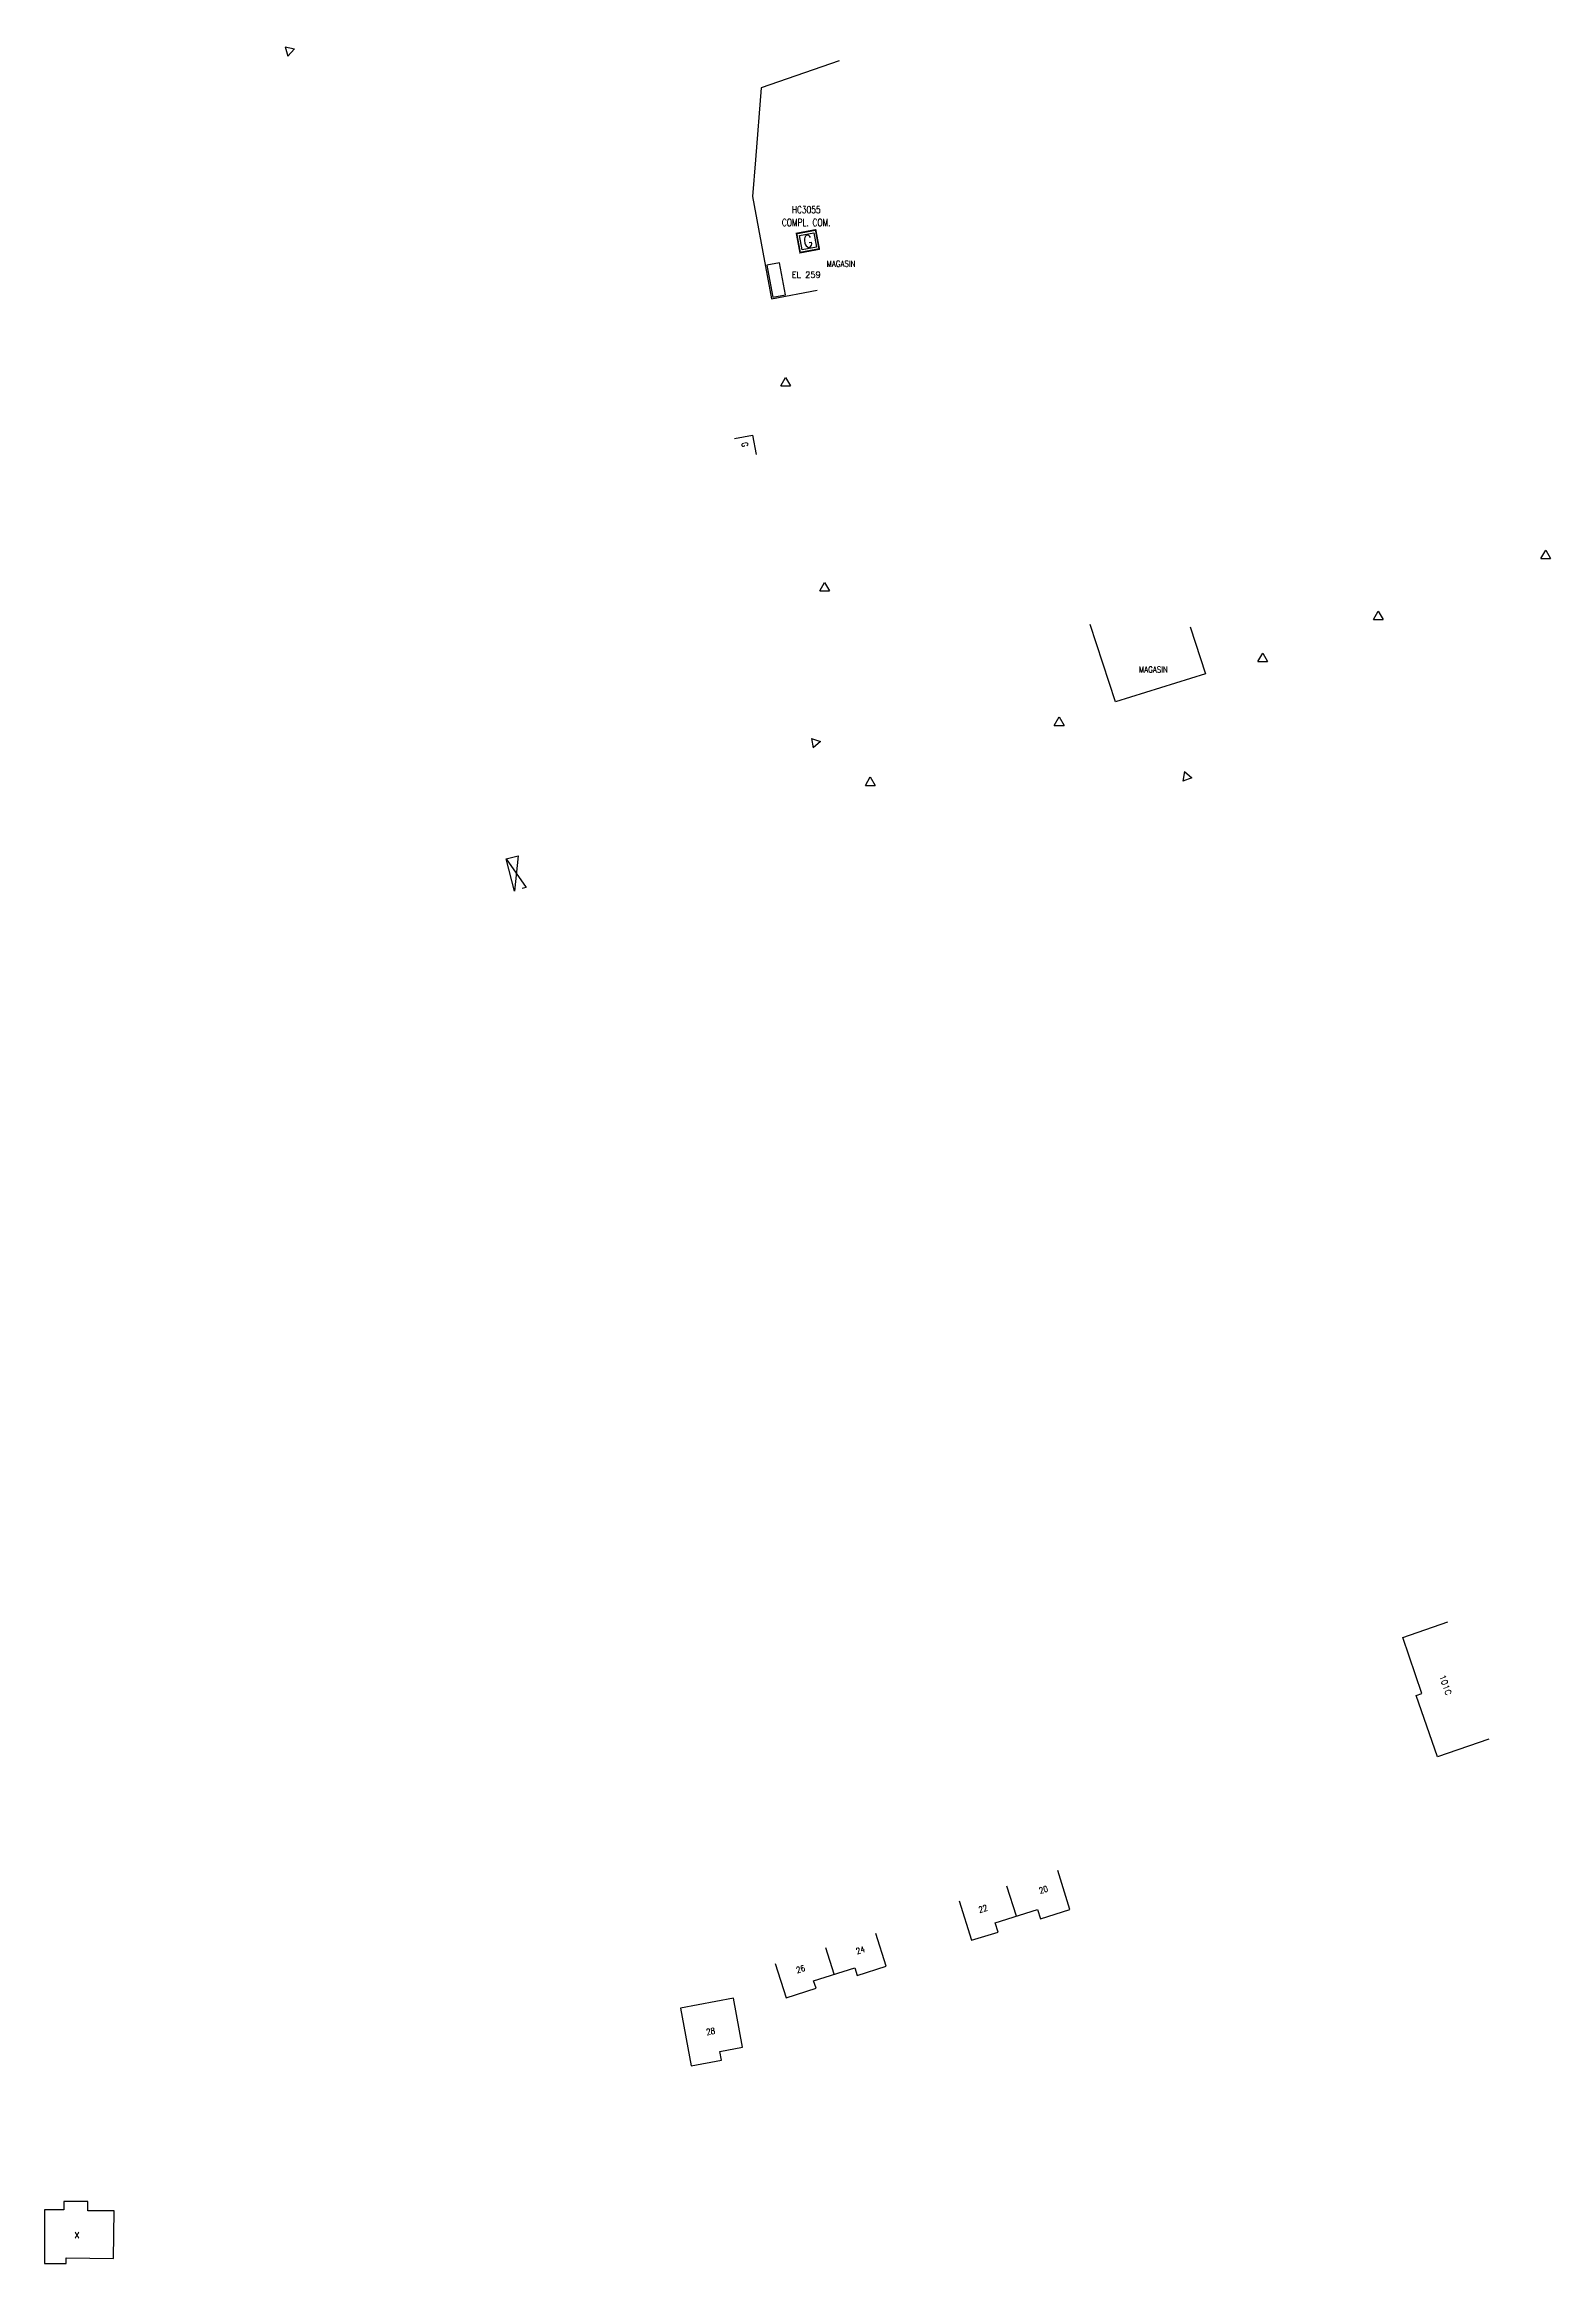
# Model space of a CAD drawing. Header units: millimetres. Extents: x 110081 to 110715, y 124509 to 124992.
# Drawn here: x 110081 to 110391.4, y 124508.8 to 124966.3 of the extents above; entities that cross this region are included whole.
import ezdxf
from ezdxf.enums import TextEntityAlignment as Align

# ---------------------------------------------------------------- set-up
doc = ezdxf.new("R2010")
doc.units = ezdxf.units.MM
doc.layers.get('0').update_dxf_attribs({"linetype": 'CONTINUOUS'})
for name, color, linetype in [('BB01', 7, 'CONTINUOUS'), ('BB06', 7, 'CONTINUOUS'), ('BR12', 7, 'CONTINUOUS'), ('G_210', 7, 'CONTINUOUS'), ('W0100', 7, 'CONTINUOUS'), ('W0991', 7, 'CONTINUOUS')]:
    doc.layers.add(name, color=color, linetype=linetype)
doc.styles.get("Standard").update_dxf_attribs({"font": 'romans.shx', "width": 0.85})

# ---------------------------------------------------------------- blocks, each defined once
blk = doc.blocks.new('BR1201')
at = {"color": 0, "linetype": 'Continuous'}
for p, q in [((-1, -0.58), (0, 1.15)), ((0, 1.15), (1, -0.58)), ((-1, -0.58), (1, -0.58))]:
    blk.add_line(p, q, dxfattribs=at)
blk = doc.blocks.new('G_210_23')
at = {"layer": 'G_210', "color": 0, "linetype": 'Continuous', "const_width": 0.35, "flags": 128}
blk.add_lwpolyline([(4, 4), (4, 0), (0, 0), (0, 4)], close=True, dxfattribs=at)
at = {"layer": 'G_210', "color": 0, "linetype": 'Continuous'}
blk.add_lwpolyline([(0.5, 3.5), (3.5, 3.5), (3.5, 0.5), (0.5, 0.5)], close=True, dxfattribs=at)
at = {"layer": 'G_210', "insert": (2, 2), "char_height": 2.5, "width": 4, "attachment_point": 5}
blk.add_mtext('G', dxfattribs=at)
at = {"layer": 'G_210', "color": 0, "linetype": 'Continuous', "width": 0.75}
for tag, height, p in [('NUM', 4, (2, 16)), ('NOM', 4, (2, 11)), ('BCL', 3, (2, 7))]:
    blk.add_attdef(tag, text='', height=height, dxfattribs=at).set_placement(p, align=Align.MIDDLE)
at = {"layer": 'G_210', "color": 0, "linetype": 'Continuous', "width": 0.75, "flags": 3}
for tag, p in [('DEF_LEG', (2.14, -3.11)), ('DEF_COUP', (2.14, -5.61)), ('DEF_TYPE', (2.14, -8.11))]:
    blk.add_attdef(tag, text='', height=1.2, dxfattribs=at).set_placement(p, align=Align.MIDDLE)

msp = doc.modelspace()

# ---------------------------------------------------------------- linework, layer by layer
at = {"layer": 'BB01', "flags": 128}
for points in [[(110244.75, 124962.88), (110228.69, 124957.33), (110227.5, 124942.48), (110226.9, 124934.89), (110230.85, 124913.8), (110240.26, 124915.59)], [(110223.19, 124885.02), (110226.9, 124885.7), (110227.65, 124881.74)], [(110317.13, 124846.23), (110320.3, 124836.54), (110301.7, 124830.74), (110296.48, 124846.67)], [(110176.18, 124798.37), (110178.6, 124798.98), (110177.84, 124791.73), (110176.18, 124798.37), (110180.24, 124792.43), (110179.47, 124792.26)]]:
    msp.add_lwpolyline(points, dxfattribs=at)
at = {"layer": 'BB01', "linetype": 'Continuous', "flags": 128}
msp.add_lwpolyline([(110378.66, 124616.85), (110368.07, 124613.22), (110363.66, 124625.87), (110364.86, 124626.29), (110360.91, 124637.82), (110370.24, 124641.06)], dxfattribs=at)
at = {"layer": 'BB06', "flags": 128}
msp.add_lwpolyline([(110233.7, 124914.64), (110232.47, 124921.23), (110229.87, 124920.74), (110231.09, 124914.15)], close=True, dxfattribs=at)
at = {"layer": 'W0100', "color": 252}
for points in [[(110269.53, 124583.53), (110272.05, 124575.41), (110277.54, 124577.12), (110276.95, 124579.02), (110285.65, 124581.73), (110286.24, 124579.83), (110292.33, 124581.73), (110289.82, 124589.78)], [(110281.3, 124580.38), (110279.36, 124586.59)], [(110231.62, 124570.6), (110233.83, 124563.57), (110240.01, 124565.51), (110239.51, 124567.08), (110247.98, 124569.74), (110248.47, 124568.18), (110254.45, 124570.06), (110252.33, 124576.78)], [(110243.75, 124568.41), (110242.02, 124573.88)], [(110212.08, 124561.44), (110214.28, 124549.52), (110220.54, 124550.68), (110220.2, 124552.5), (110224.83, 124553.36), (110222.97, 124563.45), (110212.08, 124561.44)], [(110080.99, 124508.76), (110085.45, 124508.75), (110085.45, 124509.93), (110095.25, 124509.82), (110095.4, 124519.66), (110089.97, 124519.66), (110089.97, 124521.53), (110085.02, 124521.53), (110085.02, 124519.86), (110081.01, 124519.86), (110080.99, 124508.76)]]:
    msp.add_lwpolyline(points, dxfattribs=at)

# ---------------------------------------------------------------- block references
at = {"layer": 'BR12'}
for p, rotation in [((110131.44, 124964.98), 287.5621808633481), ((110239.82, 124822.34), 281.4764892614149), ((110316.32, 124815.28), 259.8183042526267)]:
    msp.add_blockref('BR1201', p, dxfattribs=dict(at, rotation=rotation))
for p in [(110233.73, 124896.48), (110390.38, 124860.87), (110241.77, 124854.17), (110355.86, 124848.31), (110332.06, 124839.61), (110290.11, 124826.47), (110251.19, 124814.09)]:
    msp.add_blockref('BR1201', p, dxfattribs=at)
at = {"layer": 'G_210'}
ref = msp.add_blockref('G_210_23', (110236.73, 124923.35), dxfattribs=dict(at, rotation=10.6203201324967))
ref.add_attrib('NUM', 'HC3055', dxfattribs={"color": 0, "linetype": 'Continuous', "height": 1.5, "width": 0.75}).set_placement((110237.99, 124932.2), align=Align.MIDDLE)
ref.add_attrib('NOM', 'COMPL. COM.', dxfattribs={"color": 0, "linetype": 'Continuous', "height": 1.5, "width": 0.75}).set_placement((110237.99, 124929.56), align=Align.MIDDLE)

# ---------------------------------------------------------------- texts
at = {"layer": 'BB06'}
msp.add_text('EL 259', height=1.25, dxfattribs=at).set_placement((110237.98, 124918.79), align=Align.MIDDLE)
at = {"layer": 'BB06', "width": 0.85}
for p in [(110242.18, 124920.43), (110306.54, 124836.77)]:
    msp.add_text('MAGASIN', height=1.25, dxfattribs=at).set_placement(p)
msp.add_text('G', height=1.25, rotation=281.224, dxfattribs=at).set_placement((110224.63, 124884.13))
at = {"layer": 'BB06'}
msp.add_text('101C', height=1.25, rotation=288.8598, dxfattribs=at).set_placement((110368.43, 124629.9))
at = {"layer": 'W0991', "color": 252}
msp.add_text('X', height=1.25, rotation=359.3605, dxfattribs=at).set_placement((110087.73, 124514.64), align=Align.MIDDLE)
at = {"layer": 'W0991', "color": 252, "char_height": 1.25, "attachment_point": 1}
for s, insert, rotation in [('20', (110285.83, 124586.18), 17.482), ('22', (110273.36, 124582.24), 17.482), ('26', (110235.77, 124569.8), 17.482), ('24', (110248.1, 124573.69), 17.482), ('28', (110217.27, 124557.09), 10.4581)]:
    msp.add_mtext_dynamic_manual_height_columns(s, width=3.6701, gutter_width=7.5, heights=[0], dxfattribs=dict(at, insert=insert, rotation=rotation))

doc.saveas('drawing.dxf')
